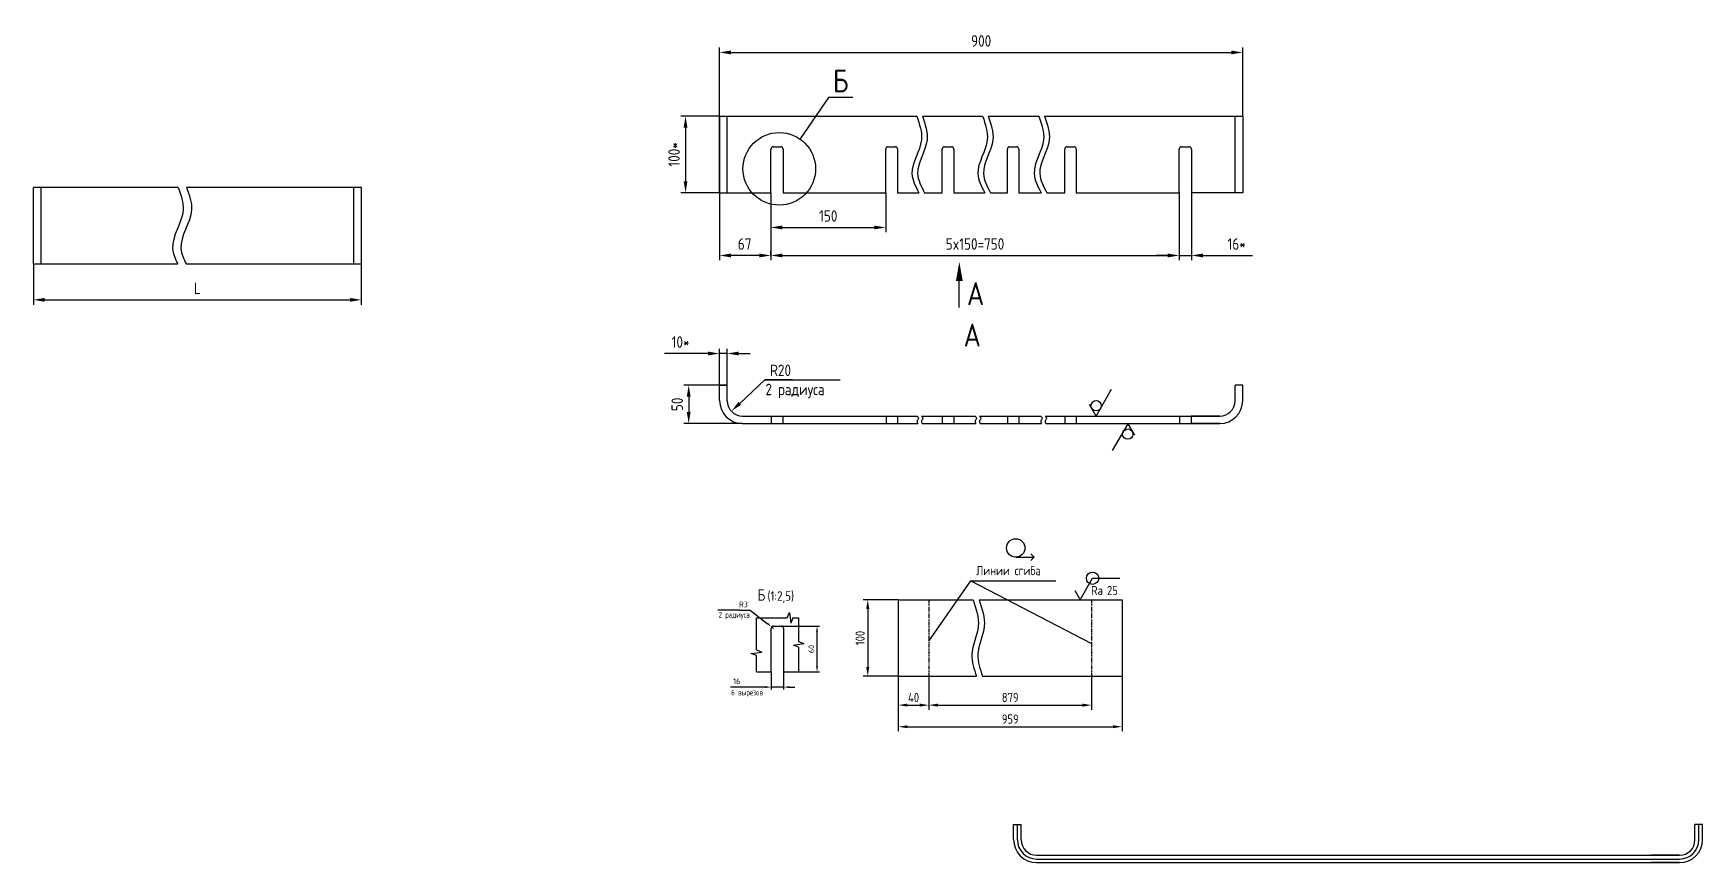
# Model space of a CAD drawing. Header units: millimetres. Extents: x -249 to 1932, y -509 to 574.
import ezdxf
from ezdxf.enums import TextEntityAlignment as Align

# ---------------------------------------------------------------- set-up
doc = ezdxf.new("R2010")
doc.units = ezdxf.units.MM
doc.header["$LTSCALE"] = 0.15
doc.linetypes.add('PHANTOM', pattern=[63.5, 31.75, -6.35, 6.35, -6.35, 6.35, -6.35])
for name, color, linetype in [('Bord', 1, 'Continuous'), ('Cont', 6, 'Continuous'), ('Dim', 7, 'Continuous'), ('Phan', 5, 'PHANTOM'), ('Text', 3, 'Continuous'), ('Textb', 6, 'Continuous')]:
    doc.layers.add(name, color=color, linetype=linetype)
doc.styles.add('Style1', font='romans.shx', dxfattribs={"width": 0.8})
doc.dimstyles.new('Dia5', dxfattribs={"dimscale": 5, "dimtxt": 3, "dimasz": 3, "dimexe": 1.25, "dimexo": 0, "dimgap": 1, "dimtad": 1, "dimtoh": 1, "dimtxsty": 'Style1', "dimcen": 2.5, "dimclrt": 3, "dimadec": 0, "dimazin": 0, "dimtfac": 1, "dimtmove": 0, "dimatfit": 3, "dimfxl": 1, "dimarcsym": 0})
doc.dimstyles.new('Lin-5', dxfattribs={"dimscale": 5, "dimtxt": 3, "dimasz": 3, "dimexe": 1.25, "dimexo": 0, "dimgap": 1.5, "dimtad": 1, "dimdsep": 46, "dimtxsty": 'Style1', "dimcen": 2.5, "dimclrt": 3, "dimazin": 0, "dimtfac": 1, "dimtmove": 0, "dimatfit": 2, "dimfxl": 1, "dimarcsym": 0})
doc.dimstyles.new('LIN4', dxfattribs={"dimscale": 4, "dimtxt": 3, "dimasz": 3, "dimexe": 1.5, "dimexo": 0, "dimgap": 1, "dimtad": 1, "dimtoh": 1, "dimdec": 0, "dimzin": 12, "dimdsep": 46, "dimtxsty": 'Style1', "dimcen": 0, "dimclrt": 3, "dimadec": 0, "dimazin": 0, "dimtfac": 1, "dimtdec": 0, "dimtmove": 0, "dimatfit": 3, "dimfxl": 1, "dimtolj": 1, "dimtzin": 12, "dimarcsym": 0})
doc.dimstyles.new('Rad2_5', dxfattribs={"dimscale": 2.5, "dimtxt": 3, "dimasz": 3, "dimexe": 1.25, "dimexo": 0, "dimgap": 1.5, "dimtad": 1, "dimtoh": 1, "dimtxsty": 'Style1', "dimcen": 2.5, "dimclrt": 3, "dimadec": 0, "dimazin": 0, "dimtfac": 1, "dimtmove": 0, "dimatfit": 3, "dimfxl": 1, "dimarcsym": 0})

# ---------------------------------------------------------------- blocks, each defined once
blk = doc.blocks.new('*D8')
at = {"layer": 'Defpoints', "color": 0, "transparency": 16777216}
for p in [(677.6, 94), (663, 80.4)]:
    blk.add_point(p, dxfattribs=at)
at = {"layer": 'Dim', "color": 0, "lineweight": -2, "transparency": 16777216}
for p, q in [((706.9, 121.3), (674, 90.6)), ((742.7, 121.3), (706.9, 121.3))]:
    blk.add_line(p, q, dxfattribs=at)
at = {"layer": 'Dim', "color": 0, "transparency": 16777216}
blk.add_solid([(672.3, 92.5), (675.7, 88.8), (663, 80.4)], dxfattribs=at)
at = {"layer": 'Dim', "color": 3, "transparency": 16777216, "insert": (727.3, 133.8), "char_height": 15, "attachment_point": 5, "style": 'Style1'}
blk.add_mtext('R20', dxfattribs=at)
blk = doc.blocks.new('*D9')
at = {"layer": 'Defpoints', "color": 0, "transparency": 16777216}
for p in [(647.6, 155.8), (647.6, 114.4), (657.6, 114.4)]:
    blk.add_point(p, dxfattribs=at)
at = {"layer": 'Dim', "color": 0, "lineweight": -2, "transparency": 16777216}
for p, q in [((632.6, 155.8), (575.8, 155.8)), ((647.6, 114.4), (647.6, 162.1)), ((657.6, 155.8), (647.6, 155.8)), ((657.6, 114.4), (657.6, 162.1)), ((672.6, 155.8), (687.6, 155.8))]:
    blk.add_line(p, q, dxfattribs=at)
at = {"layer": 'Dim', "color": 0, "transparency": 16777216}
for points in [[(632.6, 158.3), (632.6, 153.3), (647.6, 155.8)], [(672.6, 158.3), (672.6, 153.3), (657.6, 155.8)]]:
    blk.add_solid(points, dxfattribs=at)
at = {"layer": 'Dim', "color": 3, "transparency": 16777216, "insert": (596.7, 170.8), "char_height": 15, "attachment_point": 5, "style": 'Style1'}
blk.add_mtext('10*', dxfattribs=at)
blk = doc.blocks.new('*D10')
at = {"layer": 'Defpoints', "color": 0, "transparency": 16777216}
for p in [(657.6, 114.4), (607.3, 64.4), (677.6, 64.4)]:
    blk.add_point(p, dxfattribs=at)
at = {"layer": 'Dim', "color": 0, "lineweight": -2, "transparency": 16777216}
for p, q in [((657.6, 114.4), (601.1, 114.4)), ((607.3, 99.4), (607.3, 79.4)), ((677.6, 64.4), (601.1, 64.4))]:
    blk.add_line(p, q, dxfattribs=at)
at = {"layer": 'Dim', "color": 0, "transparency": 16777216}
for points in [[(604.8, 99.4), (609.8, 99.4), (607.3, 114.4)], [(604.8, 79.4), (609.8, 79.4), (607.3, 64.4)]]:
    blk.add_solid(points, dxfattribs=at)
at = {"layer": 'Dim', "color": 3, "transparency": 16777216, "insert": (592.3, 89.4), "char_height": 15, "attachment_point": 5, "rotation": 90, "style": 'Style1'}
blk.add_mtext('50', dxfattribs=at)
blk = doc.blocks.new('*D12')
at = {"layer": 'Defpoints', "color": 0, "transparency": 16777216}
for p in [(-248.7, 272.7), (179.7, 272.7), (179.7, 225.9)]:
    blk.add_point(p, dxfattribs=at)
at = {"layer": 'Dim', "color": 0, "lineweight": -2, "transparency": 16777216}
for p, q in [((-248.7, 272.7), (-248.7, 219.6)), ((179.7, 272.7), (179.7, 219.6)), ((-233.7, 225.9), (164.7, 225.9))]:
    blk.add_line(p, q, dxfattribs=at)
at = {"layer": 'Dim', "color": 0, "transparency": 16777216}
for points in [[(-233.7, 228.4), (-233.7, 223.4), (-248.7, 225.9)], [(164.7, 228.4), (164.7, 223.4), (179.7, 225.9)]]:
    blk.add_solid(points, dxfattribs=at)
at = {"layer": 'Dim', "color": 3, "transparency": 16777216, "insert": (-34.5, 240.9), "char_height": 15, "attachment_point": 5, "style": 'Style1'}
blk.add_mtext('L', dxfattribs=at)
blk = doc.blocks.new('*D13')
at = {"layer": 'Defpoints', "color": 0, "transparency": 16777216}
for p in [(647.6, 465.9), (603.2, 365.9), (647.6, 365.9)]:
    blk.add_point(p, dxfattribs=at)
at = {"layer": 'Dim', "color": 0, "lineweight": -2, "transparency": 16777216}
for p, q in [((647.6, 465.9), (596.9, 465.9)), ((603.2, 450.9), (603.2, 380.9)), ((647.6, 365.9), (596.9, 365.9))]:
    blk.add_line(p, q, dxfattribs=at)
at = {"layer": 'Dim', "color": 0, "transparency": 16777216}
for points in [[(600.7, 450.9), (605.7, 450.9), (603.2, 465.9)], [(600.7, 380.9), (605.7, 380.9), (603.2, 365.9)]]:
    blk.add_solid(points, dxfattribs=at)
at = {"layer": 'Dim', "color": 3, "transparency": 16777216, "insert": (588.2, 415.9), "char_height": 15, "attachment_point": 5, "rotation": 90, "style": 'Style1'}
blk.add_mtext('100*', dxfattribs=at)
blk = doc.blocks.new('*D14')
at = {"layer": 'Defpoints', "color": 0, "transparency": 16777216}
for p in [(1331, 549.1), (1331, 465.9), (647.6, 365.9)]:
    blk.add_point(p, dxfattribs=at)
at = {"layer": 'Dim', "color": 0, "lineweight": -2, "transparency": 16777216}
for p, q in [((647.6, 365.9), (647.6, 555.4)), ((662.6, 549.1), (1316, 549.1)), ((1331, 465.9), (1331, 555.4))]:
    blk.add_line(p, q, dxfattribs=at)
at = {"layer": 'Dim', "color": 0, "transparency": 16777216}
for points in [[(662.6, 551.6), (662.6, 546.6), (647.6, 549.1)], [(1316, 551.6), (1316, 546.6), (1331, 549.1)]]:
    blk.add_solid(points, dxfattribs=at)
at = {"layer": 'Dim', "color": 3, "transparency": 16777216, "insert": (989.3, 564.1), "char_height": 15, "attachment_point": 5, "style": 'Style1'}
blk.add_mtext('900', dxfattribs=at)
blk = doc.blocks.new('sherISO_09')
at = {"layer": 'Text'}
for q in [(4.04, 7), (-1.73, 3)]:
    blk.add_line((0, 0), q, dxfattribs=at)
blk.add_circle((0, 2.71), 1.35, dxfattribs=at)
blk = doc.blocks.new('ZNAK01')
at = {"layer": 'Textb', "style": 'Style1', "width": 0.8}
blk.add_attdef('А', text='', height=6, dxfattribs=at).set_placement((3.95, -0.02), align=Align.RIGHT)
blk.add_attdef('SC(1)', (5.07, -0.02), '', height=5, dxfattribs=at)
blk = doc.blocks.new('razrez17')
at = {"layer": 'Text'}
blk.add_lwpolyline([(0, 0, 0, 1.76, 0), (0, -5, 1.76, 1.76, 0)], format="xyseb", dxfattribs=at)
blk.add_lwpolyline([(0, -12), (0, -5)], dxfattribs=at)
at = {"layer": 'Textb', "style": 'Style1', "width": 0.8}
blk.add_attdef('A', (2, -11.34), '', height=6, dxfattribs=at)
blk = doc.blocks.new('*D18')
at = {"layer": 'Defpoints', "color": 0, "transparency": 16777216}
for p in [(1248, 366.9), (1264, 366.9), (1264, 283.9)]:
    blk.add_point(p, dxfattribs=at)
at = {"layer": 'Dim', "color": 0, "lineweight": -2, "transparency": 16777216}
for p, q in [((1248, 366.9), (1248, 277.6)), ((1264, 366.9), (1264, 277.6)), ((1233, 283.9), (1218, 283.9)), ((1248, 283.9), (1264, 283.9)), ((1279, 283.9), (1343.9, 283.9))]:
    blk.add_line(p, q, dxfattribs=at)
at = {"layer": 'Dim', "color": 0, "transparency": 16777216}
for points in [[(1233, 286.4), (1233, 281.4), (1248, 283.9)], [(1279, 286.4), (1279, 281.4), (1264, 283.9)]]:
    blk.add_solid(points, dxfattribs=at)
at = {"layer": 'Dim', "color": 3, "transparency": 16777216, "insert": (1323, 298.9), "char_height": 15, "attachment_point": 5, "style": 'Style1'}
blk.add_mtext('16*', dxfattribs=at)
blk = doc.blocks.new('*D19')
at = {"layer": 'Defpoints', "color": 0, "transparency": 16777216}
for p in [(647.6, 365.9), (647.6, 283.9), (714.6, 283.9)]:
    blk.add_point(p, dxfattribs=at)
at = {"layer": 'Dim', "color": 0, "lineweight": -2, "transparency": 16777216}
for p, q in [((647.6, 365.9), (647.6, 277.6)), ((699.6, 283.9), (662.6, 283.9)), ((714.6, 283.9), (714.6, 290.1))]:
    blk.add_line(p, q, dxfattribs=at)
at = {"layer": 'Dim', "color": 0, "transparency": 16777216}
for points in [[(662.6, 286.4), (662.6, 281.4), (647.6, 283.9)], [(699.6, 286.4), (699.6, 281.4), (714.6, 283.9)]]:
    blk.add_solid(points, dxfattribs=at)
at = {"layer": 'Dim', "color": 3, "transparency": 16777216, "insert": (680.4, 298.9), "char_height": 15, "attachment_point": 5, "style": 'Style1'}
blk.add_mtext('67', dxfattribs=at)
blk = doc.blocks.new('*D20')
at = {"layer": 'Defpoints', "color": 0, "transparency": 16777216}
for p in [(714.6, 365.9), (864.6, 365.9), (864.6, 320.5)]:
    blk.add_point(p, dxfattribs=at)
at = {"layer": 'Dim', "color": 0, "lineweight": -2, "transparency": 16777216}
for p, q in [((714.6, 365.9), (714.6, 314.2)), ((864.6, 365.9), (864.6, 314.2)), ((729.6, 320.5), (849.6, 320.5))]:
    blk.add_line(p, q, dxfattribs=at)
at = {"layer": 'Dim', "color": 0, "transparency": 16777216}
for points in [[(729.6, 323), (729.6, 318), (714.6, 320.5)], [(849.6, 323), (849.6, 318), (864.6, 320.5)]]:
    blk.add_solid(points, dxfattribs=at)
at = {"layer": 'Dim', "color": 3, "transparency": 16777216, "insert": (789.6, 335.5), "char_height": 15, "attachment_point": 5, "style": 'Style1'}
blk.add_mtext('150', dxfattribs=at)
blk = doc.blocks.new('*D21')
at = {"layer": 'Defpoints', "color": 0, "transparency": 16777216}
for p in [(714.6, 365.9), (1248, 365.9), (1248, 283.9)]:
    blk.add_point(p, dxfattribs=at)
at = {"layer": 'Dim', "color": 0, "lineweight": -2, "transparency": 16777216}
for p, q in [((714.6, 365.9), (714.6, 277.6)), ((1248, 365.9), (1248, 277.6)), ((729.6, 283.9), (1233, 283.9))]:
    blk.add_line(p, q, dxfattribs=at)
at = {"layer": 'Dim', "color": 0, "transparency": 16777216}
for points in [[(729.6, 286.4), (729.6, 281.4), (714.6, 283.9)], [(1233, 286.4), (1233, 281.4), (1248, 283.9)]]:
    blk.add_solid(points, dxfattribs=at)
at = {"layer": 'Dim', "color": 3, "transparency": 16777216, "insert": (981.3, 298.9), "char_height": 15, "attachment_point": 5, "style": 'Style1'}
blk.add_mtext('5x150=750', dxfattribs=at)
blk = doc.blocks.new('*D22')
at = {"color": 0, "lineweight": -2, "transparency": 16777216}
for p, q in [((715.1, -260.2), (715.1, -283)), ((731.1, -260.2), (731.1, -283)), ((707.6, -279.9), (661.9, -279.9)), ((731.1, -279.9), (715.1, -279.9)), ((738.6, -279.9), (746.1, -279.9))]:
    blk.add_line(p, q, dxfattribs=at)
at = {"color": 0, "transparency": 16777216}
for points in [[(707.6, -278.7), (707.6, -281.2), (715.1, -279.9)], [(738.6, -278.7), (738.6, -281.2), (731.1, -279.9)]]:
    blk.add_solid(points, dxfattribs=at)
at = {"layer": 'Defpoints', "color": 0, "transparency": 16777216}
for p in [(715.1, -260.2), (731.1, -260.2), (715.1, -279.9)]:
    blk.add_point(p, dxfattribs=at)
at = {"color": 3, "transparency": 16777216, "insert": (670.1, -272.4), "char_height": 7.5, "attachment_point": 5, "style": 'Style1'}
blk.add_mtext('16', dxfattribs=at)
blk = doc.blocks.new('*D23')
at = {"color": 0, "lineweight": -2, "transparency": 16777216}
for p, q in [((723.6, -200.2), (778.1, -200.2)), ((775, -252.7), (775, -207.7)), ((731.1, -260.2), (778.1, -260.2))]:
    blk.add_line(p, q, dxfattribs=at)
at = {"color": 0, "transparency": 16777216}
for points in [[(773.7, -207.7), (776.2, -207.7), (775, -200.2)], [(773.7, -252.7), (776.2, -252.7), (775, -260.2)]]:
    blk.add_solid(points, dxfattribs=at)
at = {"layer": 'Defpoints', "color": 0, "transparency": 16777216}
for p in [(723.6, -200.2), (775, -200.2), (731.1, -260.2)]:
    blk.add_point(p, dxfattribs=at)
at = {"color": 3, "transparency": 16777216, "insert": (767.5, -230.2), "char_height": 7.5, "attachment_point": 5, "rotation": 90, "style": 'Style1'}
blk.add_mtext('60', dxfattribs=at)
blk = doc.blocks.new('ZNAK30')
at = {"layer": 'Bord'}
for p, q in [((0, 0), (1.12, 2.78)), ((1.12, 2.78), (1.88, -2.78)), ((3, 0), (1.88, -2.78))]:
    blk.add_line(p, q, dxfattribs=at)
blk = doc.blocks.new('*D26')
at = {"color": 0, "lineweight": -2, "transparency": 16777216}
for p, q in [((673.9, -179.5), (687.4, -179.5)), ((687.4, -179.5), (709.8, -196.8)), ((718.1, -203.2), (715.8, -201.3))]:
    blk.add_line(p, q, dxfattribs=at)
at = {"color": 0, "transparency": 16777216}
blk.add_solid([(710.6, -195.8), (709.1, -197.7), (715.8, -201.3)], dxfattribs=at)
at = {"layer": 'Defpoints', "color": 0, "transparency": 16777216}
for p in [(715.8, -201.3), (718.1, -203.2)]:
    blk.add_point(p, dxfattribs=at)
at = {"color": 3, "transparency": 16777216, "insert": (678.8, -172), "char_height": 7.5, "attachment_point": 5, "style": 'Style1'}
blk.add_mtext('R3', dxfattribs=at)
blk = doc.blocks.new('*D27')
at = {"layer": 'Defpoints', "color": 0, "transparency": 16777216}
for p in [(881.1, -165.8), (841.2, -265.8), (881.1, -265.8)]:
    blk.add_point(p, dxfattribs=at)
at = {"layer": 'Dim', "color": 0, "lineweight": -2, "transparency": 16777216}
for p, q in [((881.1, -165.8), (835.2, -165.8)), ((841.2, -177.8), (841.2, -253.8)), ((881.1, -265.8), (835.2, -265.8))]:
    blk.add_line(p, q, dxfattribs=at)
at = {"layer": 'Dim', "color": 0, "transparency": 16777216}
for points in [[(839.2, -177.8), (843.2, -177.8), (841.2, -165.8)], [(839.2, -253.8), (843.2, -253.8), (841.2, -265.8)]]:
    blk.add_solid(points, dxfattribs=at)
at = {"layer": 'Dim', "color": 3, "transparency": 16777216, "insert": (831.2, -215.8), "char_height": 12, "attachment_point": 5, "rotation": 90, "style": 'Style1'}
blk.add_mtext('\\A1;100', dxfattribs=at)
blk = doc.blocks.new('*D28')
at = {"layer": 'Defpoints', "color": 0, "transparency": 16777216}
for p in [(881.1, -265.8), (1173.5, -265.8), (1173.5, -331.7)]:
    blk.add_point(p, dxfattribs=at)
at = {"layer": 'Dim', "color": 0, "lineweight": -2, "transparency": 16777216}
for p, q in [((881.1, -265.8), (881.1, -337.7)), ((1173.5, -265.8), (1173.5, -337.7)), ((893.1, -331.7), (1161.5, -331.7))]:
    blk.add_line(p, q, dxfattribs=at)
at = {"layer": 'Dim', "color": 0, "transparency": 16777216}
for points in [[(893.1, -329.7), (893.1, -333.7), (881.1, -331.7)], [(1161.5, -329.7), (1161.5, -333.7), (1173.5, -331.7)]]:
    blk.add_solid(points, dxfattribs=at)
at = {"layer": 'Dim', "color": 3, "transparency": 16777216, "insert": (1027.3, -321.7), "char_height": 12, "attachment_point": 5, "style": 'Style1'}
blk.add_mtext('\\A1;959', dxfattribs=at)
blk = doc.blocks.new('*D29')
at = {"layer": 'Defpoints', "color": 0, "transparency": 16777216}
for p in [(881.1, -265.8), (921.1, -265.8), (921.1, -303.5)]:
    blk.add_point(p, dxfattribs=at)
at = {"layer": 'Dim', "color": 0, "lineweight": -2, "transparency": 16777216}
for p, q in [((881.1, -265.8), (881.1, -309.5)), ((921.1, -265.8), (921.1, -309.5)), ((893.1, -303.5), (909.1, -303.5))]:
    blk.add_line(p, q, dxfattribs=at)
at = {"layer": 'Dim', "color": 0, "transparency": 16777216}
for points in [[(893.1, -301.5), (893.1, -305.5), (881.1, -303.5)], [(909.1, -301.5), (909.1, -305.5), (921.1, -303.5)]]:
    blk.add_solid(points, dxfattribs=at)
at = {"layer": 'Dim', "color": 3, "transparency": 16777216, "insert": (901.1, -293.5), "char_height": 12, "attachment_point": 5, "style": 'Style1'}
blk.add_mtext('\\A1;40', dxfattribs=at)
blk = doc.blocks.new('*D30')
at = {"layer": 'Defpoints', "color": 0, "transparency": 16777216}
for p in [(921.1, -265.8), (1133.5, -265.8), (1133.5, -303.5)]:
    blk.add_point(p, dxfattribs=at)
at = {"layer": 'Dim', "color": 0, "lineweight": -2, "transparency": 16777216}
for p, q in [((921.1, -265.8), (921.1, -309.5)), ((1133.5, -265.8), (1133.5, -309.5)), ((933.1, -303.5), (1121.5, -303.5))]:
    blk.add_line(p, q, dxfattribs=at)
at = {"layer": 'Dim', "color": 0, "transparency": 16777216}
for points in [[(933.1, -301.5), (933.1, -305.5), (921.1, -303.5)], [(1121.5, -301.5), (1121.5, -305.5), (1133.5, -303.5)]]:
    blk.add_solid(points, dxfattribs=at)
at = {"layer": 'Dim', "color": 3, "transparency": 16777216, "insert": (1027.3, -293.5), "char_height": 12, "attachment_point": 5, "style": 'Style1'}
blk.add_mtext('\\A1;879', dxfattribs=at)
blk = doc.blocks.new('A$C6CF913E7')
at = {"layer": 'Text'}
blk.add_circle((0, 0), 2, dxfattribs=at)
blk = doc.blocks.new('sherISO_07')
at = {"layer": 'Text'}
blk.add_line((4.04, 7), (12.93, 7), dxfattribs=at)
blk.add_lwpolyline([(-1.73, 3), (0, 0), (4.04, 7)], dxfattribs=at)
blk.add_blockref('A$C6CF913E7', (4.04, 7))
at = {"layer": 'Text', "style": 'Style1', "width": 0.8}
blk.add_text('Ra', height=3, dxfattribs=at).set_placement((3.58, 1.5))
blk.add_attdef('25', (8.73, 1.5), '', height=3, dxfattribs=at)
blk = doc.blocks.new('ZNAK13')
at = {"layer": 'Cont'}
for p, q in [((23.22, 0.22), (29.24, 0.22)), ((29.24, 0.22), (28.11, 1.35)), ((29.24, 0.22), (28.11, -0.91))]:
    blk.add_line(p, q, dxfattribs=at)
blk.add_circle((23.22, 3.22), 3, dxfattribs=at)
at = {"layer": 'Textb', "style": 'Style1', "width": 0.8}
blk.add_attdef('ПОЗ.1', text='', height=6, dxfattribs=at).set_placement((18.31, 0.22), align=Align.RIGHT)

msp = doc.modelspace()

# ---------------------------------------------------------------- linework, layer by layer
for p, q in [((789.81, 490.257), (752.9, 436.239)), ((821.914, 490.257), (789.81, 490.257)), ((706.874, 121.341), (804.976, 121.341)), ((975.754, -141.341), (1086.975, -141.341)), ((673.94, -179.459), (645.59, -179.459))]:
    msp.add_line(p, q)
msp.add_circle((725.655, 397.096), 47.408)
at = {"layer": 'Bord'}
for p, q in [((695.698, -189.612), (736.028, -189.612)), ((695.698, -231.314), (695.698, -189.612)), ((743.528, -189.612), (750.947, -189.612)), ((750.947, -189.612), (750.947, -220.391)), ((695.698, -260.168), (695.698, -238.814)), ((750.947, -227.891), (750.947, -260.168))]:
    msp.add_line(p, q, dxfattribs=at)
for points, knots in [([(905.22, 465.875), (908.8, 455.526), (917.581, 430.147), (891.813, 396.71), (903.659, 374.136), (907.994, 365.875)], [0, 0, 0, 0, 31.56140483, 77.40309375, 103.86610439, 103.86610439, 103.86610439, 103.86610439]), ([(912.551, 465.875), (916.131, 455.526), (924.912, 430.147), (899.144, 396.71), (910.99, 374.136), (915.325, 365.875)], [0, 0, 0, 0, 31.56140483, 77.40309375, 103.86610439, 103.86610439, 103.86610439, 103.86610439]), ([(991.278, 465.875), (994.859, 455.526), (1003.64, 430.147), (977.871, 396.71), (989.717, 374.136), (994.052, 365.875)], [0, 0, 0, 0, 31.56140483, 77.40309375, 103.86610439, 103.86610439, 103.86610439, 103.86610439]), ([(998.609, 465.875), (1002.19, 455.526), (1010.971, 430.147), (985.202, 396.71), (997.048, 374.136), (1001.384, 365.875)], [0, 0, 0, 0, 31.56140483, 77.40309375, 103.86610439, 103.86610439, 103.86610439, 103.86610439]), ([(1064.795, 465.875), (1068.376, 455.526), (1077.157, 430.147), (1051.389, 396.71), (1063.234, 374.136), (1067.57, 365.875)], [0, 0, 0, 0, 31.56140483, 77.40309375, 103.86610439, 103.86610439, 103.86610439, 103.86610439]), ([(1072.127, 465.875), (1075.707, 455.526), (1084.488, 430.147), (1058.72, 396.71), (1070.565, 374.136), (1074.901, 365.875)], [0, 0, 0, 0, 31.56140483, 77.40309375, 103.86610439, 103.86610439, 103.86610439, 103.86610439]), ([(-59.578, 372.741), (-55.985, 362.938), (-46.13, 336.046), (-73.808, 302.616), (-63.216, 279.396), (-60.18, 272.741)], [0, 0, 0, 0, 30.09604128, 82.55069615, 103.62503585, 103.62503585, 103.62503585, 103.62503585]), ([(-48.623, 372.741), (-45.03, 362.938), (-35.175, 336.046), (-62.853, 302.616), (-52.261, 279.396), (-49.225, 272.741)], [0, 0, 0, 0, 30.09604128, 82.55069615, 103.62503585, 103.62503585, 103.62503585, 103.62503585]), ([(905.872, 74.045), (906.764, 72.939), (908.581, 70.684), (904.605, 67.675), (906.096, 65.42), (906.795, 64.362)], [0, 0, 0, 0, 3.63496783, 7.40963478, 10.7443465, 10.7443465, 10.7443465, 10.7443465]), ([(911.504, 74.045), (912.396, 72.939), (914.213, 70.684), (910.237, 67.675), (911.728, 65.42), (912.427, 64.362)], [0, 0, 0, 0, 3.63496783, 7.40963478, 10.7443465, 10.7443465, 10.7443465, 10.7443465]), ([(981.587, 74.045), (982.478, 72.939), (984.296, 70.684), (980.32, 67.675), (981.81, 65.42), (982.51, 64.362)], [0, 0, 0, 0, 3.63496783, 7.40963478, 10.7443465, 10.7443465, 10.7443465, 10.7443465]), ([(987.219, 74.045), (988.11, 72.939), (989.928, 70.684), (985.952, 67.675), (987.442, 65.42), (988.142, 64.362)], [0, 0, 0, 0, 3.63496783, 7.40963478, 10.7443465, 10.7443465, 10.7443465, 10.7443465]), ([(1067.361, 74.045), (1068.253, 72.939), (1070.07, 70.684), (1066.094, 67.675), (1067.585, 65.42), (1068.284, 64.362)], [0, 0, 0, 0, 3.63496783, 7.40963478, 10.7443465, 10.7443465, 10.7443465, 10.7443465]), ([(1072.993, 74.045), (1073.885, 72.939), (1075.702, 70.684), (1071.726, 67.675), (1073.217, 65.42), (1073.916, 64.362)], [0, 0, 0, 0, 3.63496783, 7.40963478, 10.7443465, 10.7443465, 10.7443465, 10.7443465]), ([(978.873, -165.822), (982.749, -177.426), (990.764, -201.421), (972.539, -234.54), (980.068, -256.342), (983.342, -265.822)], [0, 0, 0, 0, 35.3829213, 73.16876186, 102.23827377, 102.23827377, 102.23827377, 102.23827377]), ([(986.662, -165.822), (990.538, -177.426), (998.553, -201.421), (980.328, -234.54), (987.857, -256.342), (991.131, -265.822)], [0, 0, 0, 0, 35.3829213, 73.16876186, 102.23827377, 102.23827377, 102.23827377, 102.23827377])]:
    msp.add_open_spline(points, degree=3, knots=knots, dxfattribs=at)
at = {"layer": 'Cont'}
for p, q in [((647.634, 465.875), (647.634, 365.875)), ((647.634, 465.875), (657.634, 465.875)), ((647.634, 465.875), (905.22, 465.875)), ((657.634, 365.875), (657.634, 465.875)), ((912.551, 465.875), (991.278, 465.875)), ((998.609, 465.875), (1064.795, 465.875)), ((1072.127, 465.875), (1330.988, 465.875)), ((1320.988, 365.875), (1320.988, 465.875)), ((1330.988, 465.875), (1330.988, 365.875)), ((714.634, 365.875), (714.634, 422.875)), ((717.634, 425.875), (727.634, 425.875)), ((730.634, 422.875), (730.634, 365.875)), ((864.634, 365.875), (864.634, 422.875)), ((867.634, 425.875), (877.134, 425.875)), ((880.134, 422.875), (880.134, 365.875)), ((938.464, 365.875), (938.464, 422.875)), ((941.464, 425.875), (950.464, 425.875)), ((953.464, 422.875), (953.464, 365.875)), ((1023.553, 365.875), (1023.553, 422.875)), ((1026.553, 425.875), (1035.553, 425.875)), ((1038.553, 422.875), (1038.553, 365.875)), ((1098.488, 365.875), (1098.488, 422.875)), ((1101.488, 425.875), (1110.488, 425.875)), ((1113.488, 422.875), (1113.488, 365.875)), ((1247.988, 365.875), (1247.988, 422.875)), ((1250.988, 425.875), (1260.988, 425.875)), ((1263.988, 422.875), (1263.988, 365.875)), ((-248.654, 272.741), (-248.654, 372.741)), ((-59.578, 372.741), (-248.654, 372.741)), ((-238.654, 272.741), (-238.654, 372.741)), ((179.723, 372.741), (-48.623, 372.741)), ((169.723, 272.741), (169.723, 372.741)), ((179.723, 272.741), (179.723, 372.741)), ((647.634, 365.875), (714.634, 365.875)), ((730.634, 365.875), (864.634, 365.875)), ((880.134, 365.875), (907.994, 365.875)), ((915.325, 365.875), (938.464, 365.875)), ((953.464, 365.875), (994.052, 365.875)), ((1001.384, 365.875), (1023.553, 365.875)), ((1038.553, 365.875), (1067.57, 365.875)), ((1074.901, 365.875), (1098.488, 365.875)), ((1113.488, 365.875), (1247.988, 365.875)), ((1330.988, 365.875), (1263.988, 365.875)), ((-248.654, 272.741), (-60.18, 272.741)), ((-49.225, 272.741), (179.723, 272.741)), ((647.634, 94.362), (647.634, 114.362)), ((647.634, 114.362), (657.634, 114.362)), ((657.634, 94.045), (657.634, 114.362)), ((1320.988, 94.045), (1320.988, 114.362)), ((1330.988, 114.362), (1320.988, 114.362)), ((1330.988, 94.362), (1330.988, 114.362)), ((677.634, 74.045), (905.872, 74.045)), ((715.134, 74.045), (715.134, 64.362)), ((730.134, 74.045), (730.134, 64.362)), ((865.134, 74.045), (865.134, 64.362)), ((880.134, 74.045), (880.134, 64.362)), ((911.504, 74.045), (981.587, 74.045)), ((938.464, 74.045), (938.464, 64.362)), ((953.464, 74.045), (953.464, 64.362)), ((987.219, 74.045), (1067.361, 74.045)), ((1023.553, 74.045), (1023.553, 64.362)), ((1038.553, 74.045), (1038.553, 64.362)), ((1072.993, 74.045), (1300.988, 74.045)), ((1098.488, 74.045), (1098.488, 64.362)), ((1113.488, 74.045), (1113.488, 64.362)), ((1248.488, 74.045), (1248.488, 64.362)), ((1300.988, 74.045), (1263.488, 74.045)), ((1263.488, 74.045), (1263.488, 64.362)), ((677.634, 64.362), (906.795, 64.362)), ((912.427, 64.362), (982.51, 64.362)), ((988.142, 64.362), (1068.284, 64.362)), ((1073.916, 64.362), (1300.988, 64.362)), ((1300.988, 64.362), (1263.488, 64.362)), ((881.126, -165.822), (881.126, -265.822)), ((881.126, -165.822), (978.873, -165.822)), ((986.662, -165.822), (1173.524, -165.822)), ((1173.524, -165.822), (1173.524, -265.822)), ((715.134, -260.168), (715.134, -203.168)), ((718.134, -200.168), (728.134, -200.168)), ((731.134, -203.168), (731.134, -260.168)), ((695.698, -260.168), (715.134, -260.168)), ((731.134, -260.168), (750.947, -260.168)), ((881.126, -265.822), (983.342, -265.822)), ((991.131, -265.822), (1173.524, -265.822)), ((1031.702, -479.216), (1031.702, -459.216)), ((1031.702, -459.216), (1041.702, -459.216)), ((1036.702, -479.534), (1036.702, -459.216)), ((1041.702, -479.534), (1041.702, -459.216)), ((1921.702, -479.534), (1921.702, -459.216)), ((1931.702, -459.216), (1921.702, -459.216)), ((1926.702, -479.534), (1926.702, -459.216)), ((1931.702, -479.216), (1931.702, -459.216)), ((1931.702, -479.216), (1931.702, -459.216)), ((1061.702, -499.534), (1901.702, -499.534)), ((1901.702, -499.534), (1864.202, -499.534)), ((1061.702, -504.534), (1901.702, -504.534)), ((1061.702, -509.216), (1901.702, -509.216)), ((1901.702, -509.216), (1864.202, -509.216))]:
    msp.add_line(p, q, dxfattribs=at)
for centre, radius, start, end in [((717.634, 422.875), 3, 90, 180), ((727.634, 422.875), 3, 0, 90), ((867.634, 422.875), 3, 90, 180), ((877.134, 422.875), 3, 0, 90), ((941.464, 422.875), 3, 90, 180), ((950.464, 422.875), 3, 0, 90), ((1026.553, 422.875), 3, 90, 180), ((1035.553, 422.875), 3, 0, 90), ((1101.488, 422.875), 3, 90, 180), ((1110.488, 422.875), 3, 0, 90), ((1250.988, 422.875), 3, 90, 180), ((1260.988, 422.875), 3, 0, 90), ((677.634, 94.362), 30, 180, 270), ((677.634, 94.045), 20, 180, 270), ((1300.988, 94.362), 30, 270, 0), ((1300.988, 94.045), 20, 270, 0), ((718.134, -203.168), 3, 90, 180), ((728.134, -203.168), 3, 0, 90), ((1061.702, -479.216), 30, 180, 270), ((1061.702, -479.534), 25, 180, 270), ((1061.702, -479.534), 20, 180, 270), ((1901.702, -479.216), 30, 270, 0), ((1901.702, -479.534), 20, 270, 0), ((1901.702, -479.534), 25, 270, 0)]:
    msp.add_arc(centre, radius, start, end, dxfattribs=at)
at = {"layer": 'Dim'}
for p, q in [((921.126, -219.803), (975.754, -141.341)), ((975.754, -141.341), (1133.524, -223.073))]:
    msp.add_line(p, q, dxfattribs=at)
at = {"layer": 'Phan'}
for p, q in [((921.126, -165.822), (921.126, -265.822)), ((1133.524, -165.822), (1133.524, -265.822))]:
    msp.add_line(p, q, dxfattribs=at)

# ---------------------------------------------------------------- block references
ref = msp.add_blockref('ZNAK01', (796.388, 496.957), dxfattribs=dict(xscale=5, yscale=5, zscale=5))
ref.add_attrib('А', 'Б', dxfattribs={"layer": 'Textb', "height": 30, "style": 'Style1', "width": 0.8}).set_placement((816.141, 496.858), align=Align.RIGHT)
for name, p, xscale, yscale, zscale, values in [('razrez17', (960.815, 275.72), 5, 5, 5, {'A': 'А'}), ('ZNAK01', (697.573, -167.139), 2.5, 2.5, 2.5, {'А': 'Б', 'SC(1)': '(1:2,5)'})]:
    msp.add_blockref(name, p, dxfattribs=dict(xscale=xscale, yscale=yscale, zscale=zscale)).add_auto_attribs(values)
ref = msp.add_blockref('ZNAK01', (969.21, 164.929), dxfattribs=dict(xscale=5, yscale=5, zscale=5))
ref.add_attrib('А', 'А', dxfattribs={"layer": 'Textb', "height": 30, "style": 'Style1', "width": 0.8}).set_placement((988.963, 164.83), align=Align.RIGHT)
for name, p, xscale, yscale, zscale in [('sherISO_09', (1139.541, 74.045), 5, 5, 5), ('ZNAK30', (736.028, -189.612), 2.5, 2.5, 2.5)]:
    msp.add_blockref(name, p, dxfattribs=dict(xscale=xscale, yscale=yscale, zscale=zscale))
for name, p, xscale, yscale, zscale, rotation in [('sherISO_09', (1180.81, 64.045), 5, 5, 5, 180), ('ZNAK30', (695.698, -238.814), 2.5, 2.5, 2.5, 90), ('ZNAK30', (750.947, -227.891), 2.5, 2.5, 2.5, 90)]:
    msp.add_blockref(name, p, dxfattribs=dict(xscale=xscale, yscale=yscale, zscale=zscale, rotation=rotation))
at = {"layer": 'Cont', "xscale": 4, "yscale": 4, "zscale": 4}
msp.add_blockref('ZNAK13', (941.692, -111.057), dxfattribs=at)
at = {"layer": 'Text', "xscale": 4, "yscale": 4, "zscale": 4}
msp.add_blockref('sherISO_07', (1118.741, -165.822), dxfattribs=at).add_auto_attribs({'25': '25'})

# ---------------------------------------------------------------- texts
at = {"color": 3, "style": 'Style1'}
for s, height, width, p in [('2 радиуса', 15, 0.8, (707.535, 101.378)), ('2 радиуса', 7.5, 0.7, (646.37, -189.224)), ('6 вырезов', 7.5, 0.7, (662.873, -290.798))]:
    msp.add_text(s, height=height, dxfattribs=dict(at, width=width)).set_placement(p)
at = {"layer": 'Dim', "color": 3, "style": 'Style1', "width": 0.8}
msp.add_text('Линии сгиба', height=12, dxfattribs=at).set_placement((982.941, -133.798))

# ---------------------------------------------------------------- dimensions: what is measured, and where the dimension line sits
dim = msp.add_radius_dim(center=(718.134, -203.168), mpoint=(715.759, -201.335), dimstyle='Rad2_5')
dim.commit()
dim.dimension.update_dxf_attribs({"geometry": '*D26', "text_midpoint": (678.797, -179.459), "dimtype": 164})
dim = msp.add_linear_dim(base=(774.977, -200.168), p1=(731.134, -260.168), p2=(723.634, -200.168), angle=90, dimstyle='Rad2_5')
dim.commit()
dim.dimension.update_dxf_attribs({"geometry": '*D23', "text_midpoint": (767.477, -230.168)})
dim = msp.add_linear_dim(base=(715.134, -279.91), p1=(731.134, -260.168), p2=(715.134, -260.168), dimstyle='Rad2_5')
dim.commit()
dim.dimension.update_dxf_attribs({"geometry": '*D22', "text_midpoint": (670.084, -279.91), "dimtype": 160})
at = {"layer": 'Dim'}
for base, p1, p2, text, picture, middle in [((1330.988, 549.139), (647.634, 365.875), (1330.988, 465.875), '900', '*D14', (989.311, 564.139)), ((179.723, 225.881), (-248.654, 272.741), (179.723, 272.741), 'L', '*D12', (-34.465, 240.881)), ((647.634, 155.803), (657.634, 114.362), (647.634, 114.362), '<>*', '*D9', (596.706, 170.803))]:
    dim = msp.add_linear_dim(base=base, p1=p1, p2=p2, text=text, dimstyle='Lin-5', override={"dimscale": 5}, dxfattribs=at)
    dim.commit()
    dim.dimension.update_dxf_attribs({"geometry": picture, "text_midpoint": middle})
dim = msp.add_linear_dim(base=(603.165, 365.875), p1=(647.634, 465.875), p2=(647.634, 365.875), angle=90, text='<>*', dimstyle='Lin-5', override={"dimscale": 5}, dxfattribs=at)
dim.commit()
dim.dimension.update_dxf_attribs({"geometry": '*D13', "text_midpoint": (588.165, 415.875)})
dim = msp.add_linear_dim(base=(647.634, 283.86), p1=(714.634, 283.86), p2=(647.634, 365.875), dimstyle='Lin-5', override={"dimdsep": 44}, dxfattribs=at)
dim.commit()
dim.dimension.update_dxf_attribs({"geometry": '*D19', "text_midpoint": (680.356, 283.86), "dimtype": 160})
for base, p1, p2, dimstyle, picture, middle in [((864.634, 320.467), (714.634, 365.875), (864.634, 365.875), 'Lin-5', '*D20', (789.634, 335.467)), ((921.126, -303.476), (881.126, -265.822), (921.126, -265.822), 'LIN4', '*D29', (901.126, -293.476))]:
    dim = msp.add_linear_dim(base=base, p1=p1, p2=p2, dimstyle=dimstyle, dxfattribs=at)
    dim.commit()
    dim.dimension.update_dxf_attribs({"geometry": picture, "text_midpoint": middle})
for base, p1, p2, text, dimstyle, picture, middle in [((1247.988, 283.86), (714.634, 365.875), (1247.988, 365.875), '5x150=750', 'Lin-5', '*D21', (981.311, 298.86)), ((1173.524, -331.695), (881.126, -265.822), (1173.524, -265.822), '959', 'LIN4', '*D28', (1027.325, -321.695)), ((1133.524, -303.476), (921.126, -265.822), (1133.524, -265.822), '879', 'LIN4', '*D30', (1027.325, -293.476))]:
    dim = msp.add_linear_dim(base=base, p1=p1, p2=p2, text=text, dimstyle=dimstyle, dxfattribs=at)
    dim.commit()
    dim.dimension.update_dxf_attribs({"geometry": picture, "text_midpoint": middle})
dim = msp.add_linear_dim(base=(1263.988, 283.86), p1=(1247.988, 366.875), p2=(1263.988, 366.875), text='<>*', dimstyle='Lin-5', dxfattribs=at)
dim.commit()
dim.dimension.update_dxf_attribs({"geometry": '*D18', "text_midpoint": (1322.988, 283.86), "dimtype": 160})
dim = msp.add_radius_dim(center=(677.634, 94.045), mpoint=(663.015, 80.397), dimstyle='Dia5', override={"dimscale": 5}, dxfattribs=at)
dim.commit()
dim.dimension.update_dxf_attribs({"geometry": '*D8', "text_midpoint": (727.302, 121.341), "dimtype": 164})
dim = msp.add_linear_dim(base=(607.339, 64.362), p1=(657.634, 114.362), p2=(677.634, 64.362), angle=90, dimstyle='Lin-5', override={"dimscale": 5}, dxfattribs=at)
dim.commit()
dim.dimension.update_dxf_attribs({"geometry": '*D10', "text_midpoint": (592.339, 89.362)})
dim = msp.add_linear_dim(base=(841.169, -265.822), p1=(881.126, -165.822), p2=(881.126, -265.822), angle=90, dimstyle='LIN4', dxfattribs=at)
dim.commit()
dim.dimension.update_dxf_attribs({"geometry": '*D27', "text_midpoint": (831.169, -215.822)})

doc.saveas('drawing.dxf')
